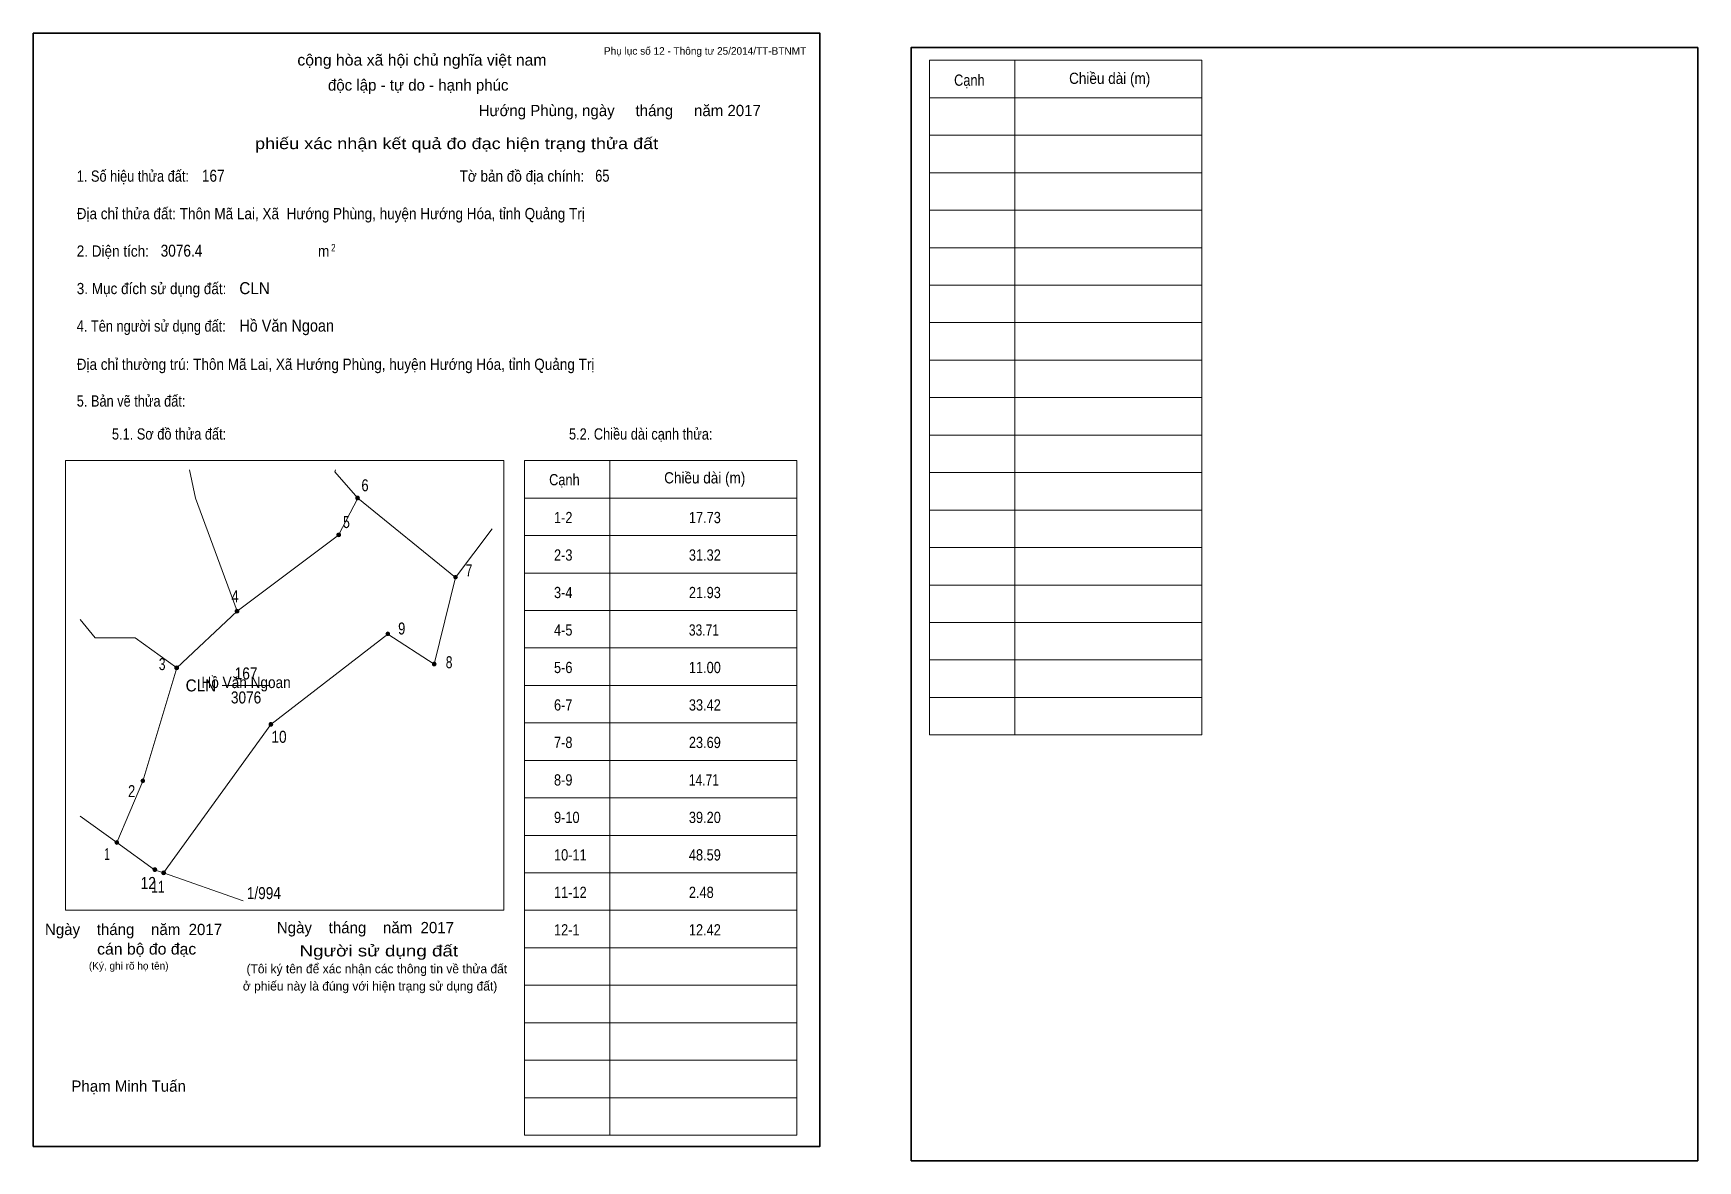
# Model space of a CAD drawing. Header units: centimetres. Extents: x 0 to 44.4, y -0.4 to 29.7.
import ezdxf
from ezdxf.enums import TextEntityAlignment as Align

# ---------------------------------------------------------------- set-up
doc = ezdxf.new("R2010")
doc.units = ezdxf.units.CM
doc.header["$LTSCALE"] = 0.12
for name, color, linetype in [('2', 7, 'Continuous'), ('30', 7, 'Continuous'), ('34', 7, 'Continuous')]:
    doc.layers.add(name, color=color, linetype=linetype)
for name, color, linetype, lineweight in [('32', 7, 'Continuous', 13), ('33', 7, 'Continuous', 13), ('6', 7, 'Continuous', 13), ('63', 7, 'Continuous', 13)]:
    doc.layers.add(name, color=color, linetype=linetype, lineweight=lineweight)

msp = doc.modelspace()

# ---------------------------------------------------------------- hatches: boundary and pattern name
at = {"layer": '32'}
for points in [[(8.7066, 17.3005, 1), (8.6066, 17.3005, 1)], [(8.2005, 16.3165, 1), (8.1005, 16.3165, 1)], [(11.3226, 15.1876, 1), (11.2226, 15.1876, 1)], [(5.487, 14.2821, 1), (5.387, 14.2821, 1)], [(9.5115, 13.6784, 1), (9.4115, 13.6784, 1)], [(10.7531, 12.8735, 1), (10.6531, 12.8735, 1)], [(3.8772, 12.7729, 1), (3.7772, 12.7729, 1)], [(6.3925, 11.2637, 1), (6.2925, 11.2637, 1)], [(2.9716, 9.7545, 1), (2.8716, 9.7545, 1)], [(2.2784, 8.1104, 1), (2.1784, 8.1104, 1)], [(3.2946, 7.384, 1), (3.1946, 7.384, 1)], [(3.5301, 7.3005, 1), (3.4301, 7.3005, 1)]]:
    msp.add_hatch(color=256, dxfattribs=at).paths.add_polyline_path(points)

# ---------------------------------------------------------------- linework, layer by layer
for centre in [(8.6566, 17.3005), (8.1505, 16.3165), (11.2726, 15.1876), (5.437, 14.2821), (9.4615, 13.6784), (10.7031, 12.8735), (3.8272, 12.7729), (6.3425, 11.2637), (2.9216, 9.7545), (2.2284, 8.1104), (3.2446, 7.384), (3.4801, 7.3005)]:
    msp.add_circle(centre, 0.05, dxfattribs=at)
at = {"layer": '33'}
msp.add_line((5.04, 12.3), (6.32, 12.3), dxfattribs=at)
at = {"layer": '6'}
for p, q in [((11.27, 15.18), (8.66, 17.3)), ((12.25, 16.48), (11.27, 15.18)), ((10.7, 12.87), (11.27, 15.18)), ((3.83, 12.77), (5.44, 14.28)), ((2.23, 8.11), (1.25, 8.81)), ((2.23, 8.11), (3.24, 7.38)), ((3.24, 7.38), (3.48, 7.3)), ((3.48, 7.3), (5.6, 6.55))]:
    msp.add_line(p, q, dxfattribs=at)
for points in [[(4.17, 18.05), (4.33, 17.3), (5.44, 14.28)], [(8.66, 17.3), (8.05, 18), (8.07, 18.05)], [(5.44, 14.28), (8.15, 16.31), (8.66, 17.3)], [(1.25, 14.06), (1.65, 13.57), (2.72, 13.57), (3.83, 12.77)], [(3.48, 7.3), (6.34, 11.26), (9.46, 13.67), (10.7, 12.87)], [(3.83, 12.77), (2.92, 9.75), (2.23, 8.11)]]:
    msp.add_lwpolyline(points, dxfattribs=at)
at = {"layer": '63'}
for p, q in [((23.92, 28.98), (31.19, 28.98)), ((23.92, 10.98), (23.92, 28.98)), ((26.2, 10.98), (26.2, 28.98)), ((31.19, 10.98), (31.19, 28.98)), ((23.92, 27.98), (31.19, 27.98)), ((23.92, 26.98), (31.19, 26.98)), ((23.92, 25.98), (31.19, 25.98)), ((23.92, 24.98), (31.19, 24.98)), ((23.92, 23.98), (31.19, 23.98)), ((23.92, 22.98), (31.19, 22.98)), ((23.92, 21.98), (31.19, 21.98)), ((23.92, 20.98), (31.19, 20.98)), ((23.92, 19.98), (31.19, 19.98)), ((23.92, 18.98), (31.19, 18.98)), ((0.86, 18.3), (12.56, 18.3)), ((0.86, 6.3), (0.86, 18.3)), ((12.56, 6.3), (12.56, 18.3)), ((13.11, 18.3), (20.38, 18.3)), ((13.11, 0.3), (13.11, 18.3)), ((15.39, 0.3), (15.39, 18.3)), ((20.38, 0.3), (20.38, 18.3)), ((23.92, 17.98), (31.19, 17.98)), ((13.11, 17.3), (20.38, 17.3)), ((23.92, 16.98), (31.19, 16.98)), ((13.11, 16.3), (20.38, 16.3)), ((23.92, 15.98), (31.19, 15.98)), ((13.11, 15.3), (20.38, 15.3)), ((23.92, 14.98), (31.19, 14.98)), ((13.11, 14.3), (20.38, 14.3)), ((23.92, 13.98), (31.19, 13.98)), ((13.11, 13.3), (20.38, 13.3)), ((23.92, 12.98), (31.19, 12.98)), ((13.11, 12.3), (20.38, 12.3)), ((23.92, 11.98), (31.19, 11.98)), ((13.11, 11.3), (20.38, 11.3)), ((23.92, 10.98), (31.19, 10.98)), ((13.11, 10.3), (20.38, 10.3)), ((13.11, 9.3), (20.38, 9.3)), ((13.11, 8.3), (20.38, 8.3)), ((13.11, 7.3), (20.38, 7.3)), ((0.86, 6.3), (12.56, 6.3)), ((13.11, 6.3), (20.38, 6.3)), ((13.11, 5.3), (20.38, 5.3)), ((13.11, 4.3), (20.38, 4.3)), ((13.11, 3.3), (20.38, 3.3)), ((13.11, 2.3), (20.38, 2.3)), ((13.11, 1.3), (20.38, 1.3)), ((13.11, 0.3), (20.38, 0.3))]:
    msp.add_line(p, q, dxfattribs=at)
at = {"layer": '63', "lineweight": 35}
for points in [[(0, 0), (0, 29.7), (21, 29.7), (21, 0)], [(23.43, -0.38), (23.43, 29.32), (44.43, 29.32), (44.43, -0.38)]]:
    msp.add_lwpolyline(points, close=True, dxfattribs=at)

# ---------------------------------------------------------------- texts
at = {"layer": '2', "width": 0.9}
msp.add_text('Hồ Văn Ngoan', height=0.3018, dxfattribs=at).set_placement((5.68, 12.23), align=Align.CENTER)
at = {"layer": '30'}
for s, height, width, p in [('1-2', 0.3, 0.85, (13.9, 16.63)), ('17.73', 0.3, 0.85, (17.5, 16.63)), ('2-3', 0.3, 0.85, (13.9, 15.63)), ('31.32', 0.3, 0.85, (17.5, 15.63)), ('3-4', 0.3, 0.85, (13.9, 14.63)), ('21.93', 0.3, 0.85, (17.5, 14.63)), ('4-5', 0.3, 0.85, (13.9, 13.63)), ('33.71', 0.3, 0.8, (17.5, 13.63)), ('5-6', 0.3, 0.85, (13.9, 12.63)), ('11.00', 0.3, 0.85, (17.5, 12.63)), ('6-7', 0.3, 0.85, (13.9, 11.63)), ('33.42', 0.3, 0.85, (17.5, 11.63)), ('7-8', 0.3, 0.85, (13.9, 10.63)), ('23.69', 0.3, 0.85, (17.5, 10.63)), ('8-9', 0.3, 0.85, (13.9, 9.63)), ('14.71', 0.3, 0.8, (17.5, 9.63)), ('9-10', 0.3, 0.85, (13.9, 8.63)), ('39.20', 0.3, 0.85, (17.5, 8.63)), ('10-11', 0.3, 0.85, (13.9, 7.63)), ('48.59', 0.3, 0.85, (17.5, 7.63)), ('1/994', 0.32, 0.85, (5.7, 6.6)), ('11-12', 0.3, 0.85, (13.9, 6.63)), ('2.48', 0.3, 0.85, (17.5, 6.63)), ('12-1', 0.3, 0.85, (13.9, 5.63)), ('12.42', 0.3, 0.85, (17.5, 5.63))]:
    msp.add_text(s, height=height, dxfattribs=dict(at, width=width)).set_placement(p)
at = {"layer": '32'}
for s, width, p in [('6', 0.8, (8.855, 17.48)), ('5', 0.75, (8.36, 16.5)), ('7', 0.75, (11.63, 15.21)), ('4', 0.8, (5.385, 14.52)), ('9', 0.8, (9.835, 13.66)), ('3', 0.75, (3.44, 12.71)), ('8', 0.75, (11.1, 12.76)), ('10', 0.85, (6.56, 10.77)), ('2', 0.8, (2.625, 9.32)), ('1', 0.65, (1.97, 7.64)), ('12', 0.85, (3.07, 6.87)), ('11', 0.75, (3.325, 6.77))]:
    msp.add_text(s, height=0.32, dxfattribs=dict(at, width=width)).set_placement(p, align=Align.CENTER)
at = {"layer": '33', "width": 0.95}
msp.add_text('CLN', height=0.32, dxfattribs=at).set_placement((4.88, 12.14), align=Align.RIGHT)
at = {"layer": '33', "width": 0.85}
for s, p in [('167', (5.68, 12.46)), ('3076', (5.68, 11.82))]:
    msp.add_text(s, height=0.32, dxfattribs=at).set_placement(p, align=Align.CENTER)
at = {"layer": '34'}
for s, width, p in [('167', 0.85, (4.5, 25.74)), ('65', 0.8, (15, 25.74)), ('3076.4', 0.85, (3.4, 23.74)), ('CLN', 0.95, (5.5, 22.74)), ('Hồ Văn Ngoan', 0.9, (5.5, 21.74))]:
    msp.add_text(s, height=0.32, dxfattribs=dict(at, width=width)).set_placement(p)
at = {"layer": '63'}
for s, height, p in [('Phụ lục số 12 - Thông tư 25/2014/TT-BTNMT', 0.2, (20.63, 29.13)), ('Ngày    tháng    năm  2017', 0.3, (5.04, 5.64)), ('Ngày    tháng    năm  2017', 0.3, (11.23, 5.69)), ('(Ký, ghi rõ họ tên)', 0.2, (3.61, 4.72))]:
    msp.add_text(s, height=height, dxfattribs=at).set_placement(p, align=Align.RIGHT)
at = {"layer": '63', "width": 1.05}
msp.add_text('cộng hòa xã hội chủ nghĩa việt nam', height=0.3, dxfattribs=at).set_placement((10.375, 28.84), align=Align.CENTER)
at = {"layer": '63'}
for s, height, p in [('độc lập - tự do - hạnh phúc', 0.3, (10.275, 28.17)), ('Hướng Phùng, ngày     tháng     năm 2017', 0.3, (15.655, 27.49)), ('(Tôi ký tên để xác nhận các thông tin về thửa đất ', 0.24, (9.215, 4.62)), ('ở phiếu này là đúng với hiện trạng sử dụng đất)', 0.24, (8.99, 4.16)), ('Phạm Minh Tuấn', 0.3, (2.545, 1.46))]:
    msp.add_text(s, height=height, dxfattribs=at).set_placement(p, align=Align.CENTER)
for s, height, width, p in [('Cạnh', 0.3, 0.85, (24.58, 28.3)), ('Chiều dài (m)', 0.3, 0.9, (27.65, 28.35)), ('1. Số hiệu thửa đất:', 0.3, 0.85, (1.16, 25.74)), ('Tờ bản đồ địa chính:', 0.3, 0.9, (11.38, 25.74)), ('Địa chỉ thửa đất: Thôn Mã Lai, Xã  Hướng Phùng, huyện Hướng Hóa, tỉnh Quảng Trị', 0.3, 0.9, (1.16, 24.74)), ('2. Diện tích:', 0.3, 0.9, (1.16, 23.74)), ('2', 0.2, 0.8, (7.95, 23.88)), ('m', 0.3, 0.9, (7.6, 23.74)), ('3. Mục đích sử dụng đất:', 0.3, 0.9, (1.16, 22.74)), ('4. Tên người sử dụng đất:', 0.3, 0.85, (1.16, 21.74)), ('Địa chỉ thường trú: Thôn Mã Lai, Xã Hướng Phùng, huyện Hướng Hóa, tỉnh Quảng Trị', 0.3, 0.9, (1.16, 20.72)), ('5. Bản vẽ thửa đất:', 0.3, 0.85, (1.16, 19.74)), ('5.1. Sơ đồ thửa đất:', 0.3, 0.85, (2.1, 18.86)), ('5.2. Chiều dài cạnh thửa:', 0.3, 0.85, (14.3, 18.86)), ('Cạnh', 0.3, 0.85, (13.77, 17.64)), ('Chiều dài (m)', 0.3, 0.9, (16.84, 17.69))]:
    msp.add_text(s, height=height, dxfattribs=dict(at, width=width)).set_placement(p)
for s, width, p in [('phiếu xác nhận kết quả đo đạc hiện trạng thửa đất', 1.2, (16.68, 26.61)), ('cán bộ đo đạc', 1.05, (4.35, 5.12)), ('Người sử dụng đất', 1.25, (11.34, 5.07))]:
    msp.add_text(s, height=0.3, dxfattribs=dict(at, width=width)).set_placement(p, align=Align.RIGHT)

doc.saveas('drawing.dxf')
